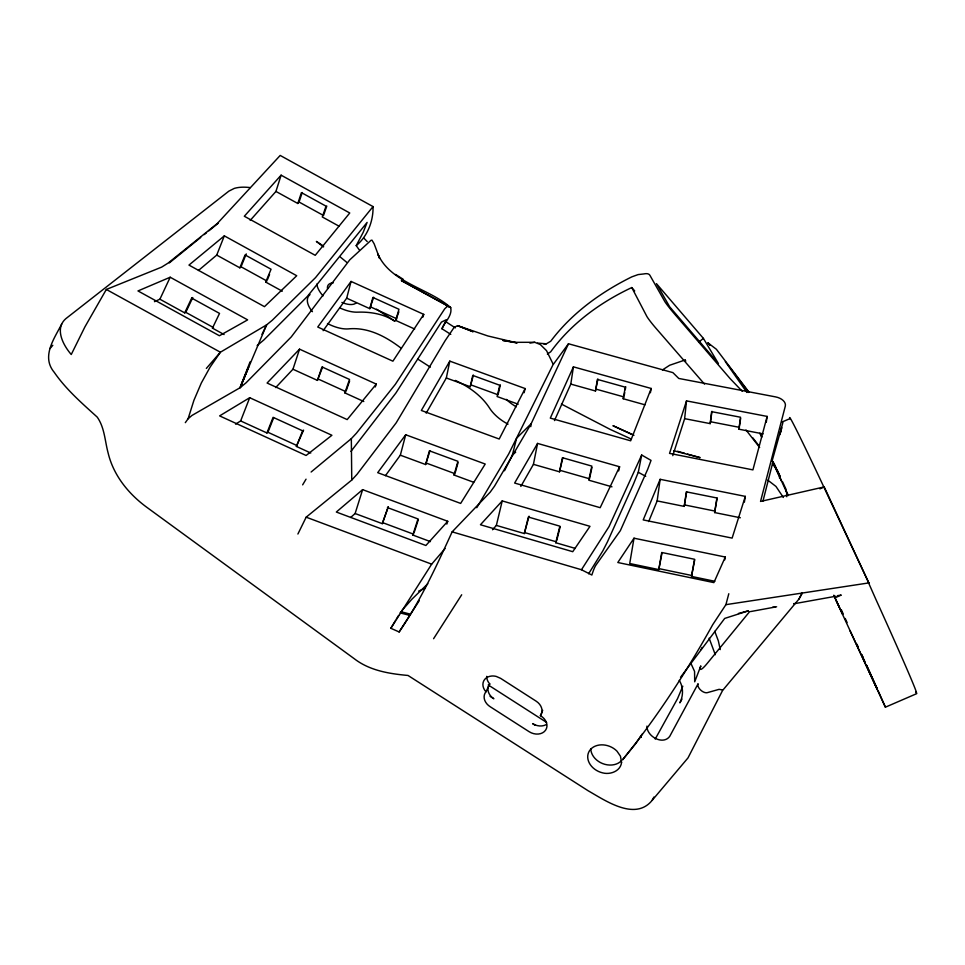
<?xml version="1.0" encoding="UTF-8"?>
<svg xmlns="http://www.w3.org/2000/svg" width="965" height="965" viewBox="0 0 965 965"><rect width="100%" height="100%" fill="white"/><g stroke="black" fill="none" stroke-linecap="round" stroke-linejoin="round"><path stroke-width="1.45" d="M672.786 455.661L684.643 418.653L686.513 400.885L767.139 416.41L766.27 422.332M684.643 418.653L710.204 423.623L711.615 411.657L740.529 417.242L738.937 429.196L763.122 433.9M710.204 423.623L711.989 411.319M530.774 426.639L531.16 423.731L568.481 343.769L672.895 372.623L678.769 378.449L775.583 396.892A11.821 7.37 8.2 0 1 785.317 406.096L760.529 501.45L824.219 486.927L868.802 582.92L818.899 476.457A151.855 2.376 65.3 0 0 789.877 418.738M738.937 429.196L740.65 418.388M648.673 521.57L657.153 500.919L660.144 479.316L745.318 496.384L744.365 502.162M657.153 500.919L684.209 506.396L686.344 491.836L716.911 497.976L714.631 512.56L740.324 517.759M684.209 506.396L686.67 491.873M554.465 420.595L570.798 384.094L573.415 366.857L651.218 388.473L650.386 392.767M780.999 431.898L781.674 427.567L779.841 434.745M714.631 512.56L717.176 498M570.798 384.094L595.477 390.994L597.395 379.402L625.296 387.17L623.209 398.738L644.982 404.818M595.477 390.994L597.926 379.052M724.763 559.869L725.282 557.034L634.005 538.193L629.723 563.524L658.781 569.591L662.002 553.054M658.781 569.591L661.737 552.487L694.535 559.278L691.495 576.419L714.824 581.292M691.495 576.419L694.728 559.833M624.21 395.481L624.729 392.586M625.248 389.703L625.778 386.808M588.638 573.765L602.787 550.955L607.455 541.847L633.221 484.671L638.287 472.271L641.677 455.022L651.037 460.389L647.744 469.183L620.374 530.617L595.96 565.08A28.576 3.824 -78.2 0 0 591.859 575.031L581.461 569.736L452.139 531.86C436.433 566.19 420.571 600.737 399.124 631.954L390.837 628.287L395.505 620.531M520.835 486.432L533.428 464.346L537.565 443.418L619.59 466.758L618.649 470.932M426.192 413.141L446.325 377.991L449.799 361.127L525.141 388.557L524.104 392.719M533.428 464.346L559.495 471.801L562.414 457.712L591.847 466.107L588.795 480.184L611.979 486.818M559.495 471.801L562.872 457.736M591.943 467.518L589.506 478.773L560.255 470.401M446.325 377.991L470.257 386.724L472.754 375.421L499.761 385.264L497.108 396.531L518.169 404.202M470.257 386.724L473.393 375.108M500.365 384.926L498.036 394.781L471.209 384.999M492.524 529.761L496.36 525.406L502.222 500.919L589.989 526.323L572.74 551.691L480.437 524.755L502.222 500.919M496.36 525.406L524.321 533.561L528.362 517.035L559.881 526.178L555.756 542.728L575.357 548.434M524.321 533.561L529.049 516.191M642.316 733.967L635.935 743.34L622.485 759.865C656.731 717.779 686.344 672.159 712.677 624.753L725.909 604.657L728.804 593.728M556.745 540.46L560.183 526.697M504.502 470.751L512.391 454.961L516.613 438.207L531.16 423.731L494.502 486.179L490.148 492.222L452.139 531.86M762.965 501.112L772.905 462.03M323.13 330.681L346.688 298.185L351.055 281.43L423.744 314.373L422.899 317.123M385.433 475.673L400.342 455.178L405.71 434.757L485.214 464.044L460.655 503.416L377.701 472.669L405.71 434.757M788.164 495.576L772.193 460.619L782.615 423.671A11.725 7.696 8.1 0 0 782.663 421.669M767.139 416.41L752.917 469.883L669.541 453.381L686.513 400.885M400.342 455.178L425.649 464.539L429.389 450.8L457.917 461.318L454.057 475.033L473.694 482.283M425.649 464.539L429.944 450.848M346.688 298.185L369.812 308.667L372.888 297.461L398.955 309.27L395.722 320.428L414.661 329.017M369.812 308.667L373.636 297.256M455.335 472.295L458.037 462.718M395.722 320.428L398.847 311.84M350.681 517.457L355.12 513.525L362.623 489.641L447.748 521.293L446.831 524.104M185.316 422.658L188.078 418.798L193.917 400.318L201.323 382.996L210.201 366.953L220.382 352.225L266.605 324.879L272.202 320.308L315.543 277.594L373.033 206.582L280.188 155.437L217.318 223.494L168.175 263.035L161.674 267.112L106.331 289.452L84.896 326.918L71.253 354.517C62.822 344.794 53.618 327.207 67.393 317.449L228.898 191.118L234.254 188.416A51.217 23.872 28.4 0 1 250.104 187.584M745.318 496.384L732.121 538.108L643.209 519.918L660.144 479.316M250.2 220.406L275.942 191.432L281.104 175.172L349.752 212.988L315.229 255.315L244.314 216.244L281.104 175.172M382.297 523.657L388.28 506.77L382.297 523.657L355.12 513.525M430.426 541.618L412.803 535.044L418.014 518.953L387.423 507.566M414.033 532.861L418.376 519.472M275.688 387.568L292.962 369.233L299.536 349.161L376.278 384.106L375.264 386.953M275.942 191.432L297.811 203.482L301.418 192.614L326.037 206.172L322.286 216.956L338.872 226.1M297.811 203.482L299.066 202.035L302.226 192.53M292.962 369.233L317.437 380.391L321.972 366.917L349.523 379.462L344.855 392.888L363.781 401.512M317.437 380.391L322.6 367.074M346.363 390.318L349.632 380.934M326.797 206.064L323.504 215.497L299.066 202.035M61.651 324.144C54.149 338.775 41.085 356.592 54.233 372.309C66.115 389.51 81.941 403.225 97.236 417.121C104.618 427.592 104.883 440.993 108.128 452.995C113.436 475.263 128.393 493.742 146.559 507.12L354.239 658.697C369.619 670.627 389.185 673.751 408.014 675.464L588.168 790.781C605.513 800.624 635.187 821.432 652.195 800.299L687.997 757.911L722.58 690.482L798.96 599.06L802.229 593.041L798.96 599.06M240.84 385.626L250.068 361.863M235.569 424.154L240.647 420.933L249.706 397.713L331.912 435.275L306.098 455.48L219.61 415.891L249.706 397.713M651.218 388.473L630.664 440.8L550.303 418.11L573.415 366.857M198.44 270.49L216.727 255.086L224.326 235.858L296.725 275.737L264.47 306.665L188.959 265.086L224.326 235.858M240.647 420.933L266.931 432.959L273.107 417.326L302.636 430.824L303.577 430.149L296.388 446.433L310.766 453.019M266.931 432.959L267.932 432.272L273.578 417.978M240.382 387.556L248.596 367.062L239.996 387.761L191.866 415.505L188.078 418.798M296.388 446.433L302.636 430.824M216.727 255.086L239.851 267.824L245.074 254.929L271.056 269.235L265.713 282.07L282.275 291.189M239.851 267.824L241.033 266.774L246.256 253.892M623.209 398.738L623.945 396.929L596.249 389.197M641.677 455.022L609.036 526.601L581.461 569.736M267.401 279.717L269.537 274.591M682.81 686.212L677.526 698.66L655.223 739.057M540.4 715.692A12.304 9.807 24.7 0 0 536.118 701.157L500.654 678.371L496.3 676.453A12.316 9.783 25.5 0 0 491.716 676.019A12.316 9.831 26.1 0 0 485.95 691.808A12.268 9.759 25.9 0 0 490.268 706.778L529.146 731.699A12.268 9.722 24.3 0 0 545.563 730.216A12.268 9.722 24.3 0 0 540.412 715.692L542.692 710.337M725.282 557.034L713.883 582.607L617.805 562.511L634.005 538.193M154.46 301.671L159.901 299.21L170.19 277.232L247.643 319.873L219.405 335.748L137.983 290.935L170.19 277.232M184.701 312.865L191.697 298.089L192.759 297.582L185.775 312.334L184.701 312.865L159.901 299.21M619.59 466.758L600.182 507.687L514.635 483.055L537.565 443.418M224.109 334.553L212.457 328.136L219.525 313.408L191.697 298.089M485.95 691.808L489.75 683.956A12.231 9.795 26.1 0 1 486.734 676.356M261.985 334.336L266.605 324.879L239.996 387.761L246.039 382.828L291.261 336.918L349.74 259.875L370.97 240.345L371.959 240.14L374.155 243.819L379.631 258.427L377.918 254.133C390.511 282.757 429.461 288.487 450.715 307.63C452.501 315.591 444.769 321.96 441.946 328.751L450.788 334.385M297.896 534.031L306.17 517.18L351.755 480.051L357.026 474.322L396.181 422.851L445.094 340.754L454.008 327.557L457.555 325.639L472.983 331.683L457.555 325.639L487.868 335.965L517.156 342.925L502.982 340.464M525.141 388.557L499.207 439.027L421.343 410.463L449.799 361.127M653.908 797.054L652.195 800.299M359.269 249.887L356.218 245.617L363.178 232.372L367.11 222.396L307.401 296.4L263.891 339.921L257.16 345.542M356.218 245.617C367.508 236.365 373.431 220.997 373.033 206.582M681.941 699.094L679.879 702.858C683.401 695.765 683.497 687.152 679.251 680.361M302.648 484.852L306.038 479.171M441.946 328.751L446.433 319.656L441.439 322.093L395.891 393.032L350.934 451.439M396.277 619.253L398.581 615.429M476.782 507.711L508.688 453.972L553.222 364.312L546.528 350.657L540.352 344.565L534.779 342.298L514.984 342.322L502.91 340.428M399.124 631.954L419.353 600.532M461.692 594.778L433.587 638.709M445.07 548.542L431.669 564.151L390.837 628.287M454.057 475.033L454.949 473.67L426.578 463.188M423.744 314.373L392.9 361.187L317.75 327.026L351.055 281.43M555.756 542.728L556.407 541.835L525.02 532.692M553.403 364.251L568.481 343.769M680.518 677.297L724.703 618.42L748.37 610.833L738.442 613.463M401.597 610.869L411.838 599.265L427.784 583.777M749.672 611.581L707.188 663.462A19.095 2.835 -56.2 0 1 700.831 665.91L694.703 681.809L694.571 671.435L691.23 664.065M376.278 384.106L347.183 419.594L267.088 383.033L299.536 349.161M344.855 392.888L345.892 391.657L318.522 379.185M49.987 348.57L52.81 345.289M206.353 368.413L220.382 352.225L106.331 289.452M447.748 521.293L425.879 545.49L336.315 512.041L362.623 489.641M311.116 472.018L351.332 438.641L356.399 433.225L395.361 384.299L444.684 308.86L447.446 306.231L450.715 307.63L401.319 280.562L448.375 306.11M412.803 535.044L413.599 534.2L383.153 522.837M265.713 282.07L266.871 280.996L241.033 266.774M512.391 454.961L515.672 452.187M698.853 342.08L703.389 338.377L656.441 283.638L669.722 306.882L718.418 363.54L703.389 338.377M169.309 262.914L200.708 237.426M204.194 234.604L206.522 232.71M208.85 230.828L218.15 223.277M662.521 369.885L669.662 365.253L685.247 359.933M793.749 603.632L794.485 603.547M212.457 328.136L213.482 327.581L185.775 312.334M634.705 290.947L631.773 287.558C600.266 302.383 571.304 323.444 550.689 351.803L547.372 354.071M819.912 488.857L824.219 486.927M833.941 595.562L834.978 597.842L841.263 595.067L837.451 595.67M836.16 600.58L885.4 707.188L916.75 693.63M418.653 591.099L425.444 588.192M782.217 421.934L790.299 418.484M779.334 477.772L779.949 477.542M750.505 611.581L776.632 606.78M794.135 603.74L835.738 596.261M725.909 604.657L868.802 582.92M775.402 607.106L772.615 607.238M534.779 342.298L529.894 343.094M537.565 343.118L546.395 343.793L550.713 341.248C571.726 313.239 600.64 292.286 631.81 276.859L638.106 274.591L643.824 273.939A27.864 8.902 -41.1 0 1 649.903 275.315L664.728 301.406A11.628 0.724 50.6 0 0 673.896 313.239L730.143 378.642L742.218 391.259M710.759 421.777L739.467 427.35M684.752 504.96L715.137 511.112M410.137 614.102L400.945 611.714L400.113 612.884L409.341 615.272M659.288 568.699L691.941 575.526M543.548 343.805L545.828 344.409M677.551 451.27L684.619 453.297M687.442 454.093L700.107 457.639L673.667 450.727M306.17 517.18L431.669 564.151M633.945 435.299L612.956 425.698L633.293 434.962M370.934 307.075L396.82 318.812M631.351 439.087L610.302 429.461L561.425 404.07M267.932 432.272L297.329 445.733M455.371 380.439C468.64 386.579 481.282 395.373 489.364 407.785A27.237 13.51 33.6 0 0 508.048 424.142M638.287 472.271L645.706 476.324M430.354 367.146L417.761 359.077M767.802 480.148L775.969 486.444L783.351 497.457M455.347 327.883L446.023 321.888M395.578 274.446L403.31 279.368M488.218 684.957L546.588 722.399M490.087 696.344L493.851 698.756A12.183 9.722 25.9 0 1 489.75 683.956M535.105 725.21L532.632 723.617A12.183 9.686 24.3 0 0 546.19 724.606M323.601 246.147L316.363 241.419L323.528 246.931M401.404 348.413C386.121 336.64 367.979 326.833 348.015 328.92A28.094 13.896 29.7 0 1 327.497 323.528M376.555 309.222L394.926 321.273C384.046 314.011 370.693 311.743 357.822 312.153A28.262 13.715 29.9 0 1 339.776 307.871M340.5 257.185L346.7 262.299M363.817 238.102L367.231 241.576M704.522 384.142L655.838 328.112A11.604 0.869 50.6 0 1 646.755 316.243L631.773 287.558M708.841 344.035L707.755 342.708L716.368 349.258L748.9 392.019M710.071 345.289L709.166 343.769L709.926 345.072M752.712 437.748L758.128 444.708M746.005 429.98L759.648 447.471M772.386 463.803L776.017 468.459M748.816 392.478L725.33 361.61L746.922 392.502M722.58 689.951L719.082 689.348L707.345 692.653A6.622 3.595 40.4 0 1 700.494 689.915A6.622 3.595 40.4 0 1 698.105 683.739L669.722 736.379C662.979 745.535 646.719 736.416 646.924 726.126M685.283 360.21L685.789 361.151M772.193 460.619L781.638 481.209M760.311 433.755L761.59 436.469M776.68 469.123L780.311 476.975M834.978 597.842L839.49 607.588M759.877 433.189L761.747 437.242M773.87 463.007L776.318 468.302M776.885 469.533L780.166 476.626M782.543 481.776L786.113 489.496M849.996 630.688L877.245 689.3L870.478 674.04M841.359 609.844L843.229 613.945M833.832 595.236L842.529 614.21M861.793 654.68L863.012 657.358M845.219 618.456L847.089 622.558M786.234 491.113L788.091 495.178M786.077 491.185L787.898 495.19M861.769 654.813L865.243 662.485M866.401 665.042L869.887 672.726M866.679 665.44L870.961 674.873M856.92 644.138L858.126 646.803M871.552 676.175L877.438 689.179M878.029 690.494L885.4 707.188M868.621 582.993L875.943 599.506A151.855 2.376 65.3 0 1 915.701 692.05M714.751 631.327L718.346 640.869L720.252 649.602M709.142 638.179L715.294 654.716M786.559 494.044L786.789 496.734M351.332 438.641L351.755 480.051M702.074 647.443A18.528 9.843 39.3 0 1 700.759 649.686M312.431 311.683A28.094 13.896 29.7 0 1 310.018 294.578M621.436 760.71A17.274 13.679 21.7 0 1 602.679 763.605A17.274 13.679 21.7 0 1 590.785 748.744M356.375 302.684A16.67 8.094 29.9 0 1 341.899 302.431M327.545 288.764A16.67 8.094 29.9 0 1 333.323 282.817M323.07 295.857A28.262 13.715 29.9 0 1 316.906 284.012M516.263 406.832A27.406 13.329 33.6 0 1 506.263 399.377M640.121 737.393L641.05 737.163L640.121 737.393M621.569 762.41C620.604 771.131 610.35 774.919 602.703 772.893A17.394 13.739 21.8 0 1 589.506 750.746A17.394 13.739 21.8 0 1 616.973 751.156L620.423 756.138L621.569 762.41"/></g></svg>
